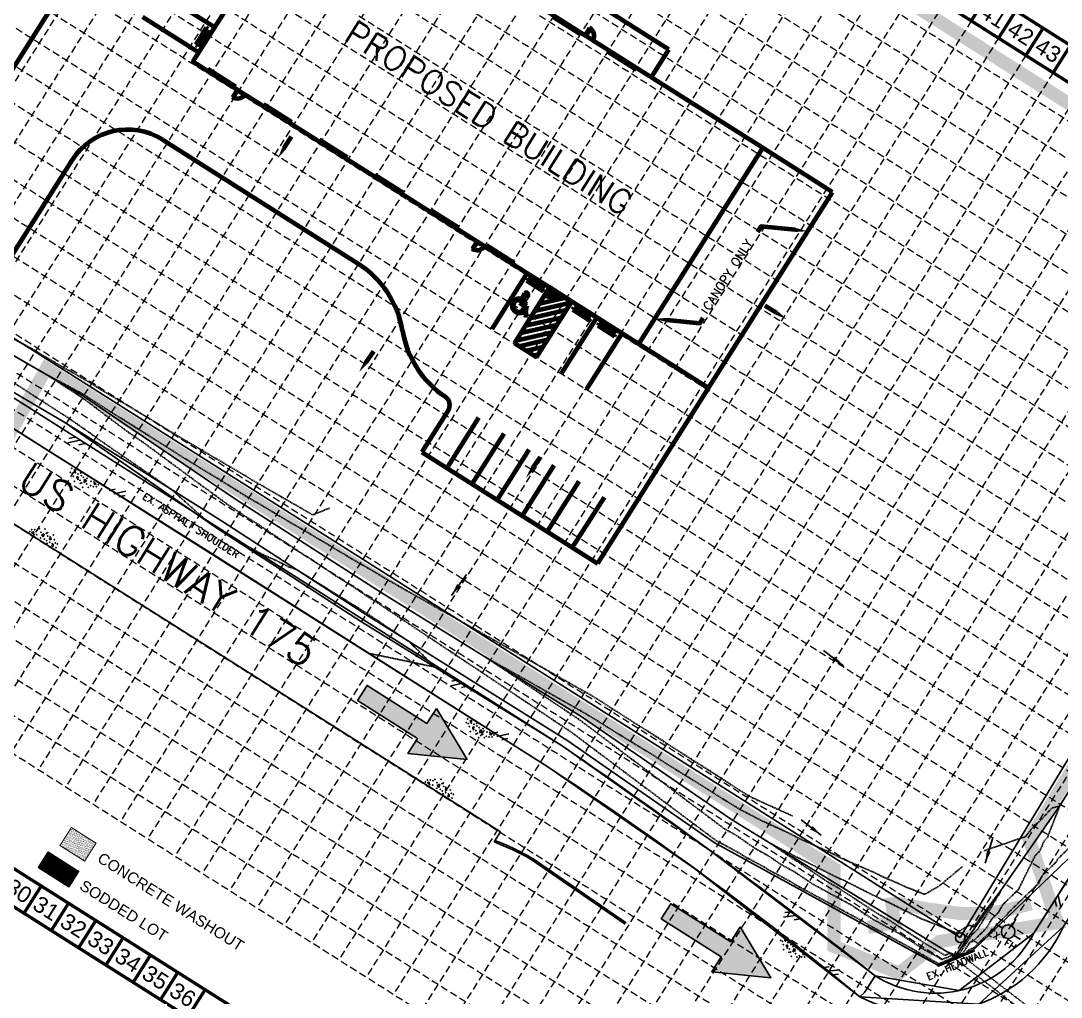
# Model space of a CAD drawing. Extents: x 4298 to 5039, y 4568 to 5236.
# Drawn here: x 4554.6 to 4870, y 4715.9 to 5011.9 of the extents above; entities that cross this region are included whole.
import ezdxf
from ezdxf.enums import TextEntityAlignment as Align

# ---------------------------------------------------------------- set-up
doc = ezdxf.new("R2010")
doc.units = 0
doc.header["$LTSCALE"] = 0.4
doc.header["$MEASUREMENT"] = 0
doc.linetypes.add('DASHED', pattern=[0.75, 0.5, -0.25])
doc.linetypes.add('HIDDEN', pattern=[0.375, 0.25, -0.125])
doc.layers.get('0').update_dxf_attribs({"linetype": 'CONTINUOUS'})
for name, color, linetype in [('BASE', 7, 'CONTINUOUS'), ('BLDG', 3, 'CONTINUOUS'), ('BLDGTXT', 1, 'CONTINUOUS'), ('BOUNDARY', 1, 'CONTINUOUS'), ('CLD', 7, 'CONTINUOUS'), ('CONTOURS', 35, 'DASHED'), ('DOOR', 2, 'CONTINUOUS'), ('ECURB', 2, 'CONTINUOUS'), ('ESTRM', 7, 'HIDDEN'), ('FH', 7, 'CONTINUOUS'), ('FLOW', 7, 'CONTINUOUS'), ('GL', 7, 'CONTINUOUS'), ('GRID', 254, 'HIDDEN'), ('HC', 2, 'CONTINUOUS'), ('HCHX', 2, 'CONTINUOUS'), ('LEGEND', 7, 'CONTINUOUS'), ('LIMITS OF DISTURBANCE', 1, 'DASHED'), ('PCURB', 6, 'CONTINUOUS'), ('SILT FENCE', 200, 'CONTINUOUS'), ('STNAME', 1, 'CONTINUOUS'), ('STRIPE', 2, 'CONTINUOUS')]:
    doc.layers.add(name, color=color, linetype=linetype)
doc.styles.add("L200'", font='ARIAL.TTF', dxfattribs={"height": 0.001969})
doc.styles.get("Standard").update_dxf_attribs({"font": 'ARIAL.TTF'})
doc.styles.add('TEXT100', font='simplex.shx', dxfattribs={"height": 2.64})
doc.styles.add('TEXT175', font='simplex.shx', dxfattribs={"height": 4.53})
doc.styles.add('TEXT80', font='simplex.shx', dxfattribs={"height": 2.1})
doc.dimstyles.get("Standard").update_dxf_attribs({"dimtxt": 0.18, "dimasz": 0.18, "dimexe": 0.18, "dimexo": 0.0625, "dimgap": 0.09, "dimtad": 0, "dimtih": 1, "dimtoh": 1, "dimdec": 4, "dimzin": 0, "dimdsep": 46, "dimtxsty": 'Standard', "dimcen": 0.09, "dimadec": 0, "dimazin": 0, "dimtfac": 1, "dimtdec": 4, "dimtofl": 0, "dimtmove": 0, "dimatfit": 3, "dimfxl": 0, "dimtolj": 1, "dimtzin": 0, "dimarcsym": 0})

msp = doc.modelspace()

# ---------------------------------------------------------------- hatches: boundary and pattern name
at = {"layer": 'BASE'}
h = msp.add_hatch(dxfattribs=at)
h.set_pattern_fill('AR-SAND', color=30, scale=0.258469, angle=-32.3325, style=0)
h.set_pattern_definition([(5.16746, (4740.9045, 4628.53058), (0.2526021, 0.4295178), [0, -0.392873, 0, -0.43939745, 0, -0.4200123]), (335.16746, (4740.9045, 4628.5306), (0.7766382, 0.3716945), [0, -0.21194465, 0, -0.35410265, 0, -0.1356963]), (295.16746, (4740.63587, 4628.7006), (0.6808971, -0.4292557), [0, -0.12923454, 0, -0.4652444, 0, -0.60740236]), (285.16746, (4740.6359, 4628.7006), (0.7778525, -0.2238794), [0, -0.0646173, 0, -0.3049935, 0, -0.3489333])])
h.paths.add_polyline_path([(4573.94, 4757.15), (4577.4, 4762.61), (4569.92, 4767.35), (4566.47, 4761.89)])
at = {"layer": 'LEGEND'}
h = msp.add_hatch(dxfattribs=at)
h.set_pattern_fill('ANSI31', color=2, scale=1.290849, angle=-32.3325, style=0)
h.set_pattern_definition([(12.66746, (4541.6032, 4750.70651), (-0.0353841, 0.1574286), [])])
h.paths.add_polyline_path([(4562.89, 4759.87), (4562.72, 4759.6), (4559.95, 4755.23), (4569.18, 4749.39), (4572.12, 4754.03)])

# ---------------------------------------------------------------- linework, layer by layer
for points in [[(4680.61, 4803.44), (4677.73, 4798.9), (4659.57, 4810.42), (4656.69, 4805.89), (4674.84, 4794.36), (4671.96, 4789.82), (4689.9, 4787.99), (4680.61, 4803.44)], [(4772.71, 4737.24), (4769.83, 4732.7), (4751.67, 4744.23), (4748.79, 4739.69), (4766.95, 4728.17), (4764.07, 4723.63), (4782.01, 4721.79), (4772.71, 4737.24)]]:
    msp.add_lwpolyline(points, close=True)
at = {"color": 254}
for points in [[(4659.57, 4810.42), (4656.69, 4805.89), (4677.73, 4798.9), (4674.84, 4794.36)], [(4671.96, 4789.82), (4680.61, 4803.44), (4689.9, 4787.99), (4680.61, 4803.44)], [(4751.67, 4744.23), (4748.79, 4739.69), (4769.83, 4732.7), (4766.95, 4728.17)], [(4764.07, 4723.63), (4772.71, 4737.24), (4782.01, 4721.79), (4772.71, 4737.24)]]:
    msp.add_solid(points, dxfattribs=at)
at = {"layer": 'BASE', "const_width": 0.98}
for points in [[(4298.85, 4903.84), (4828.81, 4568.4), (5038.46, 4899.62), (4508.5, 5235.07)], [(4312.35, 4906.89), (4825.78, 4581.89), (5024.96, 4896.58), (4511.64, 5221.5)]]:
    msp.add_lwpolyline(points, close=True, dxfattribs=at)
for points in [[(4842.77, 5011.89), (4848.01, 5020.17)], [(4851.05, 5006.65), (4856.29, 5014.93)], [(4859.33, 5001.41), (4864.57, 5009.69)], [(4867.61, 4996.17), (4872.85, 5004.45)], [(4555.55, 4741.36), (4560.79, 4749.64)], [(4563.83, 4736.12), (4569.07, 4744.4)], [(4572.11, 4730.88), (4577.35, 4739.16)], [(4580.39, 4725.64), (4585.63, 4733.92)], [(4588.67, 4720.4), (4593.91, 4728.68)], [(4596.95, 4715.15), (4602.19, 4723.43)], [(4605.23, 4709.91), (4610.47, 4718.19)]]:
    msp.add_lwpolyline(points, dxfattribs=at)
at = {"layer": 'BASE', "color": 30, "const_width": 0.323}
msp.add_lwpolyline([(4566.47, 4761.89), (4573.94, 4757.15), (4577.4, 4762.61), (4569.92, 4767.35)], close=True, dxfattribs=at)
at = {"layer": 'BLDG', "color": 7, "lineweight": 90}
for p, q in [((4644.35, 5058.95), (4606.78, 4999.59)), ((4779.54, 4973.38), (4644.35, 5058.95)), ((4724.35, 5007.72), (4715.9, 5013.07)), ((4725.75, 5007.43), (4727.17, 5009.68)), ((4727.32, 5009.59), (4725.89, 5007.34)), ((4727.17, 5009.68), (4727.32, 5009.59)), ((4724.62, 5008.14), (4724.35, 5007.72)), ((4732.8, 5002.37), (4733.07, 5002.79)), ((4741.25, 4997.02), (4732.8, 5002.37)), ((4606.78, 4999.59), (4741.97, 4914.02)), ((4611, 4996.92), (4611.27, 4997.34)), ((4611.27, 4997.34), (4619.72, 4991.99)), ((4741.52, 4997.44), (4741.25, 4997.02)), ((4620.3, 4991.03), (4618.87, 4988.78)), ((4619.01, 4988.69), (4620.44, 4990.94)), ((4619.72, 4991.99), (4619.45, 4991.57)), ((4618.87, 4988.78), (4619.01, 4988.69)), ((4627.9, 4986.22), (4628.17, 4986.64)), ((4628.17, 4986.64), (4636.62, 4981.29)), ((4636.62, 4981.29), (4636.35, 4980.87)), ((4644.8, 4975.52), (4645.07, 4975.95)), ((4645.07, 4975.95), (4653.52, 4970.6)), ((4741.97, 4914.02), (4779.54, 4973.38)), ((4800.67, 4960.01), (4779.54, 4973.38)), ((4653.52, 4970.6), (4653.25, 4970.18)), ((4661.7, 4964.83), (4661.97, 4965.25)), ((4661.97, 4965.25), (4670.42, 4959.9)), ((4670.42, 4959.9), (4670.15, 4959.48)), ((4763.1, 4900.65), (4800.67, 4960.01)), ((4678.6, 4954.13), (4678.87, 4954.55)), ((4678.87, 4954.55), (4687.32, 4949.2)), ((4687.32, 4949.2), (4687.05, 4948.78)), ((4692.96, 4945.04), (4691.54, 4942.78)), ((4691.68, 4942.7), (4693.11, 4944.95)), ((4695.5, 4943.43), (4695.77, 4943.86)), ((4695.77, 4943.86), (4704.22, 4938.51)), ((4691.54, 4942.78), (4691.68, 4942.7)), ((4704.22, 4938.51), (4703.95, 4938.09)), ((4715.43, 4930.82), (4714, 4928.57)), ((4714.14, 4928.48), (4715.57, 4930.73)), ((4741.97, 4914.02), (4763.1, 4900.65))]:
    msp.add_line(p, q, dxfattribs=at)
at = {"layer": 'BLDG', "color": 2, "lineweight": 90}
msp.add_line((4714, 4928.57), (4714.14, 4928.48), dxfattribs=at)
at = {"layer": 'BLDG', "color": 7, "lineweight": 90}
for points in [[(4789.42, 4948.5), (4778.99, 4949.53), (4777.94, 4947.87)], [(4750.49, 4921.21), (4760.44, 4920.23), (4761.49, 4921.89)]]:
    msp.add_lwpolyline(points, dxfattribs=at)
for centre, start, end in [((4725.75, 5007.43), 327.6675, 61.2508), ((4620.3, 4991.03), 234.0841, 327.6675), ((4692.96, 4945.04), 234.0841, 327.6675), ((4715.43, 4930.82), 234.0841, 327.6675)]:
    msp.add_arc(centre, 2.67, start, end, dxfattribs=at)
for points in [[(4789.48, 4949.12), (4793.15, 4948.13), (4789.36, 4947.88)], [(4750.43, 4920.59), (4746.76, 4921.58), (4750.55, 4921.84)]]:
    msp.add_solid(points, dxfattribs=at)
at = {"layer": 'BOUNDARY', "color": 7}
for p, q in [((4839.46, 4733.96), (4385.25, 5021.46)), ((4962.05, 4937.12), (4839.46, 4733.96))]:
    msp.add_line(p, q, dxfattribs=at)
msp.add_circle((4839.46, 4733.96), 1.5, dxfattribs=at)
at = {"layer": 'CLD'}
for p, q in [((4530.36, 4923.05, 443.29), (4573.04, 4898.56, 442.91)), ((4573.04, 4898.56, 442.91), (4619.73, 4866.91, 442.53)), ((4619.73, 4866.91, 442.53), (4663.84, 4838.62, 442.27)), ((4663.84, 4838.62, 442.27), (4724.47, 4801.05, 441.75))]:
    msp.add_line(p, q, dxfattribs=at)
at = {"layer": 'CONTOURS'}
for p, q in [((4557.26, 4912.88, 444), (4552.43, 4915.42, 444)), ((4567.76, 4906.67, 444), (4557.26, 4912.88, 444)), ((4540.04, 4910.16, 444), (4555.27, 4900.37, 444)), ((4569.47, 4905.76, 444), (4567.76, 4906.67, 444)), ((4573.94, 4903.12, 444), (4569.47, 4905.76, 444)), ((4564.25, 4903.67, 443), (4563.07, 4904.28, 443)), ((4563.07, 4904.28, 443), (4564.26, 4903.51, 443)), ((4564.36, 4903.6, 443), (4564.25, 4903.67, 443)), ((4564.26, 4903.51, 443), (4568.53, 4900.72, 443)), ((4569.02, 4901.12, 443), (4564.36, 4903.6, 443)), ((4575.43, 4902.32, 444), (4573.94, 4903.12, 444)), ((4579.36, 4899.81, 444), (4575.43, 4902.32, 444)), ((4555.27, 4900.37, 444), (4558.48, 4898.28, 444)), ((4568.53, 4900.72, 443), (4568.96, 4900.45, 443)), ((4568.96, 4900.45, 443), (4572.71, 4898.01, 443)), ((4569.24, 4900.99, 443), (4569.02, 4901.12, 443)), ((4573.23, 4898.86, 443), (4569.24, 4900.99, 443)), ((4590.71, 4893.06, 444), (4579.36, 4899.81, 444)), ((4558.48, 4898.28, 444), (4559.47, 4897.63, 444)), ((4559.47, 4897.63, 444), (4568.15, 4892.06, 444)), ((4572.71, 4898.01, 443), (4573.26, 4897.62, 443)), ((4583.75, 4892.15, 443), (4573.23, 4898.86, 443)), ((4573.26, 4897.62, 443), (4583.43, 4889.98, 443)), ((4591.87, 4892.33, 444), (4590.71, 4893.06, 444)), ((4568.15, 4892.06, 444), (4568.86, 4891.6, 444)), ((4568.86, 4891.6, 444), (4575.79, 4886.79, 444)), ((4583.43, 4889.98, 443), (4586.78, 4887.47, 443)), ((4585.49, 4891.11, 443), (4583.75, 4892.15, 443)), ((4589.27, 4888.71, 443), (4585.49, 4891.11, 443)), ((4595.07, 4890.43, 444), (4591.87, 4892.33, 444)), ((4596.22, 4889.75, 444), (4595.07, 4890.43, 444)), ((4600.28, 4887.18, 444), (4596.22, 4889.75, 444)), ((4575.79, 4886.79, 444), (4577.29, 4885.66, 444)), ((4586.78, 4887.47, 443), (4592.27, 4883.69, 443)), ((4589.84, 4888.38, 443), (4589.27, 4888.71, 443)), ((4590.04, 4888.26, 443), (4589.84, 4888.38, 443)), ((4604.52, 4879.08, 443), (4590.04, 4888.26, 443)), ((4604.63, 4884.61, 444), (4600.28, 4887.18, 444)), ((4577.29, 4885.66, 444), (4577.78, 4885.29, 444)), ((4577.78, 4885.29, 444), (4600.21, 4869.86, 444)), ((4592.27, 4883.69, 443), (4606.54, 4873.13, 443)), ((4605.34, 4884.19, 444), (4604.63, 4884.61, 444)), ((4605.73, 4883.96, 444), (4605.34, 4884.19, 444)), ((4607.98, 4882.63, 444), (4605.73, 4883.96, 444)), ((4608.5, 4882.31, 444), (4607.98, 4882.63, 444)), ((4608.78, 4882.13, 444), (4608.5, 4882.31, 444)), ((4623.35, 4873.56, 444), (4608.78, 4882.13, 444)), ((4605.66, 4878.41, 443), (4604.52, 4879.08, 443)), ((4605.85, 4878.3, 443), (4605.66, 4878.41, 443)), ((4605.95, 4878.24, 443), (4605.85, 4878.3, 443)), ((4606.54, 4877.89, 443), (4605.95, 4878.24, 443)), ((4608.81, 4876.46, 443), (4606.54, 4877.89, 443)), ((4610.02, 4875.69, 443), (4608.81, 4876.46, 443)), ((4614.13, 4873.27, 443), (4610.02, 4875.69, 443)), ((4606.54, 4873.13, 443), (4608.63, 4871.59, 443)), ((4608.63, 4871.59, 443), (4609.74, 4870.77, 443)), ((4609.74, 4870.77, 443), (4611.2, 4869.77, 443)), ((4621.17, 4868.85, 443), (4614.13, 4873.27, 443)), ((4624.23, 4873, 444), (4623.35, 4873.56, 444)), ((4624.74, 4872.69, 444), (4624.23, 4873, 444)), ((4633.08, 4867.9, 444), (4624.74, 4872.69, 444)), ((4600.21, 4869.86, 444), (4608.28, 4862.69, 444)), ((4611.2, 4869.77, 443), (4617.37, 4865.22, 443)), ((4625.24, 4866.39, 443), (4621.17, 4868.85, 443)), ((4633.42, 4867.69, 444), (4633.08, 4867.9, 444)), ((4636.2, 4866.1, 444), (4633.42, 4867.69, 444)), ((4617.37, 4865.22, 443), (4618.25, 4864.62, 443)), ((4618.25, 4864.62, 443), (4618.74, 4864.32, 443)), ((4628.03, 4864.78, 443), (4625.24, 4866.39, 443)), ((4633.01, 4861.77, 443), (4628.03, 4864.78, 443)), ((4636.29, 4866.04, 444), (4636.2, 4866.1, 444)), ((4643.09, 4862.14, 444), (4636.29, 4866.04, 444)), ((4608.28, 4862.69, 444), (4609.04, 4862.02, 444)), ((4609.04, 4862.02, 444), (4611.3, 4860.01, 444)), ((4618.74, 4864.32, 443), (4619.36, 4863.94, 443)), ((4619.36, 4863.94, 443), (4623.05, 4861.42, 443)), ((4623.05, 4861.42, 443), (4626.25, 4859.45, 443)), ((4633.99, 4861.21, 443), (4633.01, 4861.77, 443)), ((4648.17, 4864.15, 444), (4643.09, 4862.14, 444)), ((4611.3, 4860.01, 444), (4619.21, 4854.76, 444)), ((4626.25, 4859.45, 443), (4630.93, 4856.27, 443)), ((4635.81, 4860.11, 443), (4633.99, 4861.21, 443)), ((4641.11, 4857.07, 443), (4635.81, 4860.11, 443)), ((4630.93, 4856.27, 443), (4631.59, 4855.86, 443)), ((4631.59, 4855.86, 443), (4633.3, 4854.7, 443)), ((4645.47, 4854.44, 443), (4641.11, 4857.07, 443)), ((4619.21, 4854.76, 444), (4619.21, 4854.76, 444)), ((4619.21, 4854.76, 444), (4619.21, 4854.76, 444)), ((4619.21, 4854.76, 444), (4628.17, 4850, 444)), ((4633.3, 4854.7, 443), (4635.29, 4853.47, 443)), ((4635.29, 4853.47, 443), (4639.46, 4850.64, 443)), ((4647.16, 4853.47, 443), (4645.47, 4854.44, 443)), ((4654.78, 4848.89, 443), (4647.16, 4853.47, 443)), ((4628.17, 4850, 444), (4628.81, 4849.71, 444)), ((4628.81, 4849.71, 444), (4632.37, 4848.13, 444)), ((4639.46, 4850.64, 443), (4641.69, 4849.26, 443)), ((4641.69, 4849.26, 443), (4642.83, 4848.55, 443)), ((4660.81, 4845.44, 443), (4654.78, 4848.89, 443)), ((4632.37, 4848.13, 444), (4635.97, 4846.32, 444)), ((4635.97, 4846.32, 444), (4638.11, 4845.59, 444)), ((4638.11, 4845.59, 444), (4640.69, 4843.99, 444)), ((4642.83, 4848.55, 443), (4650.51, 4843.36, 443)), ((4665.7, 4842.51, 443), (4660.81, 4845.44, 443)), ((4640.69, 4843.99, 444), (4643.71, 4842.12, 444)), ((4650.51, 4843.36, 443), (4654.87, 4840.65, 443)), ((4666.48, 4842.07, 443), (4665.7, 4842.51, 443)), ((4643.71, 4842.12, 444), (4643.91, 4841.98, 444)), ((4643.91, 4841.98, 444), (4654.7, 4835.28, 444)), ((4654.87, 4840.65, 443), (4660.14, 4837.09, 443)), ((4669.33, 4840.44, 443), (4666.48, 4842.07, 443)), ((4676.88, 4836.2, 443), (4669.33, 4840.44, 443)), ((4660.14, 4837.09, 443), (4661.18, 4836.45, 443)), ((4661.18, 4836.45, 443), (4662.01, 4835.93, 443)), ((4681.55, 4833.53, 443), (4676.88, 4836.2, 443)), ((4654.7, 4835.28, 444), (4655.09, 4835.01, 444)), ((4655.09, 4835.01, 444), (4657.55, 4833.48, 444)), ((4657.55, 4833.48, 444), (4659.5, 4832.27, 444)), ((4662.01, 4835.93, 443), (4663.72, 4834.79, 443)), ((4663.72, 4834.79, 443), (4672.13, 4829.19, 443)), ((4682.42, 4833.04, 443), (4681.55, 4833.53, 443)), ((4683.61, 4832.37, 443), (4682.42, 4833.04, 443)), ((4659.5, 4832.27, 444), (4663.56, 4829.55, 444)), ((4685.75, 4831.17, 443), (4683.61, 4832.37, 443)), ((4692.47, 4827.33, 443), (4685.75, 4831.17, 443)), ((4663.56, 4829.55, 444), (4664.1, 4829.2, 444)), ((4664.1, 4829.2, 444), (4671.58, 4824.2, 444)), ((4672.13, 4829.19, 443), (4675.6, 4826.88, 443)), ((4675.6, 4826.88, 443), (4676.97, 4825.97, 443)), ((4694.83, 4826, 443), (4692.47, 4827.33, 443)), ((4671.58, 4824.2, 444), (4671.59, 4824.19, 444)), ((4671.59, 4824.19, 444), (4672.12, 4823.84, 444)), ((4672.12, 4823.84, 444), (4675.03, 4821.07, 444)), ((4676.97, 4825.97, 443), (4681.83, 4822.72, 443)), ((4695.16, 4825.82, 443), (4694.83, 4826, 443)), ((4698.23, 4824.07, 443), (4695.16, 4825.82, 443)), ((4698.79, 4823.75, 443), (4698.23, 4824.07, 443)), ((4699.84, 4823.15, 443), (4698.79, 4823.75, 443)), ((4675.03, 4821.07, 444), (4680.15, 4815.96, 444)), ((4681.83, 4822.72, 443), (4684.31, 4821.07, 443)), ((4684.31, 4821.07, 443), (4684.87, 4820.7, 443)), ((4684.87, 4820.7, 443), (4685.54, 4820.25, 443)), ((4685.54, 4820.25, 443), (4685.64, 4820.18, 443)), ((4704.01, 4820.8, 443), (4699.84, 4823.15, 443)), ((4709.55, 4817.64, 443), (4704.01, 4820.8, 443)), ((4675.34, 4817, 444), (4660.24, 4820.13, 444)), ((4685.64, 4820.18, 443), (4688.48, 4818.29, 443)), ((4688.48, 4818.29, 443), (4688.87, 4818.03, 443)), ((4688.87, 4818.03, 443), (4694.11, 4814.55, 443)), ((4710.25, 4817.24, 443), (4709.55, 4817.64, 443)), ((4710.5, 4817.09, 443), (4710.25, 4817.24, 443)), ((4712.49, 4815.97, 443), (4710.5, 4817.09, 443)), ((4680.15, 4815.96, 444), (4675.34, 4817, 444)), ((4694.11, 4814.55, 443), (4706.91, 4805.99, 443)), ((4714.32, 4814.93, 443), (4712.49, 4815.97, 443)), ((4715.17, 4814.45, 443), (4714.32, 4814.93, 443)), ((4715.47, 4814.28, 443), (4715.17, 4814.45, 443)), ((4726.38, 4808.05, 443), (4715.47, 4814.28, 443)), ((4728.17, 4807.04, 443), (4726.38, 4808.05, 443)), ((4706.91, 4805.99, 443), (4709.52, 4804.26, 443)), ((4729.49, 4806.24, 443), (4728.17, 4807.04, 443)), ((4737.86, 4800.84, 443), (4729.49, 4806.24, 443)), ((4709.52, 4804.26, 443), (4710.65, 4803.5, 443)), ((4710.65, 4803.5, 443), (4714, 4801.27, 443)), ((4714, 4801.27, 443), (4714.4, 4800.99, 443)), ((4714.4, 4800.99, 443), (4717.62, 4798.84, 443)), ((4717.62, 4798.84, 443), (4720.34, 4797.03, 443)), ((4738.08, 4800.71, 443), (4737.86, 4800.84, 443)), ((4740.69, 4799.03, 443), (4738.08, 4800.71, 443)), ((4742.53, 4797.91, 443), (4740.69, 4799.03, 443)), ((4720.34, 4797.03, 443), (4721.55, 4796.22, 443)), ((4721.55, 4796.22, 443), (4722.59, 4795.45, 443)), ((4722.59, 4795.45, 443), (4724.05, 4794.36, 443)), ((4742.97, 4797.63, 443), (4742.53, 4797.91, 443)), ((4744.1, 4796.94, 443), (4742.97, 4797.63, 443)), ((4755.46, 4789.61, 443), (4744.1, 4796.94, 443)), ((4724.05, 4794.36, 443), (4725.99, 4792.88, 443)), ((4725.99, 4792.88, 443), (4726.31, 4792.65, 443)), ((4726.31, 4792.65, 443), (4732.81, 4787.78, 443)), ((4758.66, 4787.54, 443), (4755.46, 4789.61, 443)), ((4732.81, 4787.78, 443), (4735.2, 4785.98, 443)), ((4735.2, 4785.98, 443), (4739.81, 4782.54, 443)), ((4761.01, 4786.1, 443), (4758.66, 4787.54, 443)), ((4772.5, 4778.7, 443), (4761.01, 4786.1, 443)), ((4739.81, 4782.54, 443), (4741.2, 4781.49, 443)), ((4741.2, 4781.49, 443), (4745.54, 4778.25, 443)), ((4745.54, 4778.25, 443), (4747.94, 4776.45, 443)), ((4747.94, 4776.45, 443), (4750.28, 4774.69, 443)), ((4773.92, 4777.82, 443), (4772.5, 4778.7, 443)), ((4775.04, 4777.1, 443), (4773.92, 4777.82, 443)), ((4776.67, 4776.24, 443), (4775.04, 4777.1, 443)), ((4788.58, 4770.85, 443), (4776.67, 4776.24, 443)), ((4750.28, 4774.69, 443), (4760.25, 4767.24, 443)), ((4760.25, 4767.24, 443), (4761.26, 4766.48, 443)), ((4761.26, 4766.48, 443), (4763.65, 4764.7, 443)), ((4763.65, 4764.7, 443), (4765.34, 4763.44, 443)), ((4765.34, 4763.44, 443), (4772.46, 4759.59, 443)), ((4772.46, 4759.59, 443), (4773.53, 4758.86, 443)), ((4773.53, 4758.86, 443), (4780.34, 4755.17, 443)), ((4780.34, 4755.17, 443), (4780.72, 4754.91, 443)), ((4780.72, 4754.91, 443), (4781.11, 4754.65, 443)), ((4781.11, 4754.65, 443), (4788.44, 4750.68, 443)), ((4788.44, 4750.68, 443), (4789.42, 4750.01, 443)), ((4789.42, 4750.01, 443), (4799.23, 4744.69, 443)), ((4799.23, 4744.69, 443), (4810.27, 4738.7, 443)), ((4810.27, 4738.7, 443), (4811.66, 4737.78, 443)), ((4811.66, 4737.78, 443), (4814.88, 4736.03, 443)), ((4814.88, 4736.03, 443), (4825.2, 4730.43, 443)), ((4825.2, 4730.43, 443), (4826.76, 4729.42, 443)), ((4826.76, 4729.42, 443), (4829.41, 4727.97, 443)), ((4829.41, 4727.97, 443), (4832.58, 4726.25, 443)), ((4832.58, 4726.25, 443), (4832.94, 4726.02, 443)), ((4832.94, 4726.02, 443), (4834.84, 4726.82, 443)), ((4834.84, 4726.82, 443), (4837.93, 4728.12, 443)), ((4837.93, 4728.12, 443), (4838.17, 4728.03, 443))]:
    msp.add_line(p, q, dxfattribs=at)
at = {"layer": 'CONTOURS', "flags": 128}
for points, elevation in [([(4838.17, 4728.03), (4838.2, 4728.08), (4840.12, 4728.89), (4841.23, 4729.36), (4841.7, 4730.07), (4843.63, 4730.97), (4849.89, 4737.02), (4849.89, 4737.03), (4850, 4737.21), (4850.11, 4737.39), (4850.24, 4737.61), (4850.29, 4737.69), (4853.73, 4741.02), (4853.91, 4741.33), (4854.05, 4741.57), (4857.51, 4744.92), (4863.13, 4750.37), (4864.33, 4752.8), (4868.63, 4757), (4868.8, 4757.39), (4868.97, 4757.77), (4872.55, 4761.27), (4872.88, 4762.13), (4873.13, 4762.37), (4873.35, 4762.96), (4873.73, 4763.94), (4879.32, 4769.46), (4880.87, 4772.33), (4882.57, 4775.46), (4897.09, 4800.17), (4898.87, 4803.52), (4901.66, 4808.77), (4903.81, 4812.44), (4905.96, 4815.89), (4909.7, 4821.89), (4910.32, 4822.9), (4922.09, 4841.75), (4925.74, 4847.61), (4926.2, 4848.34), (4929.18, 4853.14), (4930.57, 4855.35), (4931.35, 4856.86), (4934.47, 4862.26), (4937.47, 4867.44), (4945.07, 4881.86), (4949.58, 4889.56), (4950.92, 4892.09), (4954.23, 4897.73), (4954.85, 4898.89), (4956.46, 4901.68), (4957.59, 4903.43), (4964.07, 4914.64), (4969.97, 4923.82)], 443), ([(4840.13, 4755.53), (4832.98, 4749.56), (4828.61, 4747.07), (4822.31, 4749.59), (4820.74, 4750.38), (4816.16, 4752.3), (4813.42, 4753.67), (4803.62, 4757.93), (4799.59, 4759.98), (4791.46, 4763.6), (4789.37, 4764.68), (4787.31, 4765.74), (4779.06, 4769.48), (4772.27, 4773.04), (4771.77, 4773.36), (4765.84, 4777.01), (4761.12, 4780.06), (4751.46, 4785.98), (4750.35, 4786.7), (4746.4, 4789.24), (4741.8, 4792.05), (4741.66, 4792.13), (4734.16, 4796.7), (4733.5, 4797.13), (4732.59, 4797.68), (4730.54, 4799.01), (4725.2, 4802.24), (4717.96, 4806.33), (4716.3, 4807.27), (4715.3, 4807.84), (4712.53, 4809.4), (4712.3, 4809.53), (4705.98, 4813.1), (4705.96, 4813.11), (4705.9, 4813.14), (4705.46, 4813.39), (4695.39, 4819.07), (4704.67, 4812.89), (4705.69, 4812.21), (4711.93, 4808.06), (4714.64, 4806.25), (4715.13, 4805.93), (4716.14, 4805.26), (4716.63, 4804.93), (4723.65, 4800.25), (4723.89, 4800.09), (4724.1, 4799.94), (4724.38, 4799.72), (4729.68, 4795.73), (4730.52, 4795.09), (4732.17, 4793.86), (4739.38, 4788.41), (4740.82, 4787.34), (4745.4, 4783.88), (4746.9, 4782.76), (4747.74, 4782.13), (4756.71, 4775.37), (4760.81, 4772.31), (4766.12, 4768.3), (4767.19, 4767.51), (4767.94, 4766.94), (4771.12, 4765.23), (4777.49, 4760.84), (4780.88, 4759.01), (4783.04, 4757.54), (4785.27, 4756.02), (4789.14, 4753.92), (4794.54, 4750.29), (4800.09, 4747.28), (4806.33, 4743.89), (4813.16, 4739.42), (4815.1, 4738.36), (4821.34, 4734.97), (4828.5, 4730.34), (4830.2, 4729.42), (4832.24, 4728.31), (4833.83, 4727.29), (4835.06, 4727.81), (4837.07, 4728.65), (4838.15, 4728.24)], 442), ([(4838.15, 4728.24), (4838.31, 4728.47), (4839.53, 4728.99), (4840.23, 4729.29), (4842.4, 4732.57), (4843.55, 4733.11), (4847.28, 4736.71), (4847.29, 4736.74), (4847.79, 4737.57), (4848.27, 4738.36), (4848.88, 4739.38), (4849.09, 4739.73), (4850.99, 4741.58), (4851.79, 4742.96), (4852.4, 4744.02), (4854.19, 4745.75), (4857.08, 4748.56), (4862.19, 4758.89), (4863.56, 4760.24), (4864.27, 4761.83), (4864.97, 4763.42), (4865.87, 4764.3), (4867.21, 4767.78), (4867.26, 4767.82), (4868.18, 4770.22), (4869.56, 4773.83), (4867.22, 4773.27), (4863.47, 4769.17), (4862.49, 4768.42), (4861.8, 4767.9), (4859.99, 4765.52), (4859.93, 4765.47), (4859.88, 4765.43), (4859.3, 4764.62), (4846.55, 4760.26)], 442)]:
    msp.add_lwpolyline(points, dxfattribs=dict(at, elevation=elevation))
at = {"layer": 'CONTOURS', "elevation": 441}
msp.add_lwpolyline([(4838.13, 4728.45), (4838.42, 4728.86), (4838.94, 4729.08), (4839.24, 4729.21), (4843.1, 4735.08), (4843.47, 4735.25), (4844.66, 4736.4), (4844.69, 4736.45), (4845.58, 4737.92), (4846.43, 4739.34), (4847.51, 4741.14), (4847.89, 4741.78), (4848.25, 4742.13), (4849.66, 4744.58), (4850.75, 4746.47), (4850.86, 4746.58), (4851.03, 4746.75), (4851.78, 4748.26), (4850.5, 4746.67), (4849.28, 4745.15), (4848.95, 4744.63), (4847.39, 4742.64), (4847.04, 4742.18), (4846.6, 4741.48), (4845.59, 4740.17), (4845.41, 4739.88), (4845.31, 4739.71), (4844.56, 4738.72), (4844.2, 4738.14), (4843.45, 4737.15), (4843.43, 4737.11), (4842.21, 4737.78), (4838.15, 4735.34), (4836.25, 4736.26), (4827.51, 4739.76), (4817.28, 4744.86), (4815.69, 4745.52), (4804.05, 4751.36), (4801.77, 4752.35), (4791, 4757.83), (4790.1, 4758.23), (4785.68, 4760.52), (4782.18, 4762.33), (4785.36, 4760.16), (4789.42, 4757.4), (4789.85, 4757.17), (4799.65, 4750.57), (4800.95, 4749.87), (4802.4, 4749.08), (4814.65, 4741.06), (4815.32, 4740.69), (4817.49, 4739.51), (4830.25, 4731.27), (4830.99, 4730.86), (4831.89, 4730.37), (4834.71, 4728.56), (4835.28, 4728.8), (4836.2, 4729.19)], close=True, dxfattribs=at)
at = {"layer": 'DOOR', "lineweight": 90}
for p, q in [((4725.89, 5007.34), (4725.75, 5007.43)), ((4620.44, 4990.94), (4620.3, 4991.03)), ((4693.11, 4944.95), (4692.96, 4945.04)), ((4715.57, 4930.73), (4715.43, 4930.82))]:
    msp.add_line(p, q, dxfattribs=at)
at = {"layer": 'ECURB', "color": 7}
for p, q in [((4719.01, 4791.91), (4377.17, 5008.69)), ((4714.36, 4785.74), (4372.77, 5001.74)), ((4359.74, 4981.15), (4699.99, 4766.05)), ((4861.77, 4735.32), (4981.64, 4924.69)), ((4572.52, 4884.75), (4568.87, 4883.92)), ((4571, 4885.71), (4569.16, 4885.3)), ((4572.17, 4883.39), (4573.96, 4883.79)), ((4570.9, 4875.84), (4570.87, 4875.11)), ((4570.87, 4875.11), (4571.42, 4875.62)), ((4571.42, 4875.62), (4570.9, 4875.84)), ((4571.58, 4873.8), (4572.07, 4873.57)), ((4571.65, 4873.09), (4571.58, 4873.8)), ((4572.07, 4873.57), (4571.65, 4873.09)), ((4573.66, 4871.93), (4573.96, 4872.93)), ((4574.48, 4872.38), (4573.66, 4871.93)), ((4573.96, 4872.93), (4574.48, 4872.38)), ((4577.19, 4871.86), (4576.7, 4871.42)), ((4576.7, 4871.42), (4577.32, 4871.36)), ((4577.32, 4871.36), (4577.19, 4871.86)), ((4583.16, 4869.88), (4581.37, 4869.48)), ((4582.81, 4868.52), (4586.47, 4869.34)), ((4584.34, 4867.56), (4586.18, 4867.97)), ((4557.97, 4856.99), (4558.1, 4856.5)), ((4558.6, 4856.93), (4557.97, 4856.99)), ((4558.1, 4856.5), (4558.6, 4856.93)), ((4560.82, 4855.97), (4561.64, 4856.42)), ((4561.33, 4855.42), (4560.82, 4855.97)), ((4561.64, 4856.42), (4561.33, 4855.42)), ((4563.23, 4854.78), (4563.65, 4855.26)), ((4563.65, 4855.26), (4563.72, 4854.55)), ((4563.72, 4854.55), (4563.23, 4854.78)), ((4564.42, 4853.24), (4563.88, 4852.73)), ((4563.88, 4852.73), (4564.4, 4852.51)), ((4564.4, 4852.51), (4564.42, 4853.24)), ((4688.6, 4811.13), (4684.94, 4810.31)), ((4687.08, 4812.1), (4685.24, 4811.69)), ((4688.25, 4809.78), (4690.04, 4810.18)), ((4690.94, 4799.94), (4690.92, 4799.2)), ((4690.92, 4799.2), (4691.46, 4799.71)), ((4691.46, 4799.71), (4690.94, 4799.94)), ((4691.62, 4797.9), (4692.11, 4797.67)), ((4691.69, 4797.18), (4691.62, 4797.9)), ((4692.11, 4797.67), (4691.69, 4797.18)), ((4693.7, 4796.02), (4694, 4797.02)), ((4694.52, 4796.48), (4693.7, 4796.02)), ((4694, 4797.02), (4694.52, 4796.48)), ((4697.23, 4795.95), (4696.74, 4795.51)), ((4696.74, 4795.51), (4697.36, 4795.45)), ((4697.36, 4795.45), (4697.23, 4795.95)), ((4699.24, 4796.27), (4697.45, 4795.87)), ((4698.89, 4794.91), (4702.55, 4795.73)), ((4700.42, 4793.94), (4702.26, 4794.36)), ((4678.02, 4781.09), (4678.14, 4780.59)), ((4678.64, 4781.02), (4678.02, 4781.09)), ((4678.14, 4780.59), (4678.64, 4781.02)), ((4680.86, 4780.06), (4681.68, 4780.52)), ((4681.38, 4779.51), (4680.86, 4780.06)), ((4681.68, 4780.52), (4681.38, 4779.51)), ((4683.27, 4778.87), (4683.69, 4779.35)), ((4683.69, 4779.35), (4683.76, 4778.64)), ((4683.76, 4778.64), (4683.27, 4778.87)), ((4684.46, 4777.34), (4683.92, 4776.82)), ((4683.92, 4776.82), (4684.44, 4776.6)), ((4684.44, 4776.6), (4684.46, 4777.34)), ((4698.08, 4762.97), (4699.99, 4766.05)), ((4709.33, 4757.64), (4737.86, 4738.03)), ((4709.62, 4758.05), (4738.14, 4738.44)), ((4868.19, 4745.22), (4868.6, 4743.38)), ((4869.16, 4746.75), (4869.98, 4743.09)), ((4788.08, 4741.8), (4786.21, 4741.55)), ((4789.52, 4740.71), (4785.8, 4740.21)), ((4789.05, 4739.39), (4790.87, 4739.63)), ((4786.3, 4733.85), (4786.2, 4733.12)), ((4786.2, 4733.12), (4786.8, 4733.57)), ((4786.8, 4733.57), (4786.3, 4733.85)), ((4786.77, 4731.75), (4787.23, 4731.47)), ((4786.77, 4731.03), (4786.77, 4731.75)), ((4787.23, 4731.47), (4786.77, 4731.03)), ((4788.65, 4729.67), (4789.05, 4730.64)), ((4789.51, 4730.04), (4788.65, 4729.67)), ((4789.05, 4730.64), (4789.51, 4730.04)), ((4792.16, 4729.24), (4791.62, 4728.86)), ((4791.62, 4728.86), (4792.24, 4728.74)), ((4792.24, 4728.74), (4792.16, 4729.24)), ((4799.68, 4725.09), (4797.85, 4724.87)), ((4799.19, 4723.77), (4802.91, 4724.2)), ((4800.6, 4722.65), (4802.48, 4722.87)), ((4813.61, 4722.42), (4810.43, 4717.33)), ((4810.43, 4717.33), (4809, 4716.03))]:
    msp.add_line(p, q, dxfattribs=at)
at = {"layer": 'ECURB', "color": 5}
for p, q in [((4832.68, 4725.65), (4843.47, 4730.22)), ((4832.84, 4725.28), (4843.63, 4729.85)), ((4843.47, 4730.22), (4843.63, 4729.85)), ((4832.68, 4725.65), (4832.84, 4725.28))]:
    msp.add_line(p, q, dxfattribs=at)
at = {"layer": 'ECURB', "color": 7}
for centre, radius, start, end in [((3744.61, 3366.35), 1726.75, 51.75123, 55.64653), ((4135.77, 3901.04), 1057.09, 50.4412, 56.81543), ((4673.17, 4695.94), 72.02, 59.6267, 69.6164), ((4673.17, 4695.94), 71.52, 59.6267, 69.6164), ((4829.61, 4756.33), 45.27, 242.9152, 335.2243), ((4831.79, 4750.89), 33.78, 237.4187, 332.5536)]:
    msp.add_arc(centre, radius, start, end, dxfattribs=at)
for p in [(4569.63, 4875.03), (4570.04, 4876.19), (4570.21, 4874.75), (4571.11, 4874.96), (4571.93, 4874.55), (4572.78, 4874.87), (4572.92, 4874.04), (4570.56, 4873.78), (4570.84, 4872.3), (4571.89, 4872.94), (4572.57, 4872.62), (4572.59, 4871.64), (4573.01, 4871.78), (4573.56, 4873.52), (4574.56, 4871.47), (4574.69, 4873.25), (4575.75, 4870.94), (4575.92, 4872.25), (4576.74, 4872.14), (4577.45, 4870.72), (4578.05, 4871.32), (4573.38, 4870.47), (4575.11, 4870.45), (4576.55, 4870.66), (4557.25, 4857.03), (4557.85, 4857.63), (4558.56, 4856.21), (4558.75, 4857.69), (4559.38, 4856.1), (4559.54, 4857.41), (4560.18, 4857.9), (4560.61, 4855.1), (4560.73, 4856.88), (4561.92, 4857.88), (4562.28, 4856.57), (4562.71, 4856.72), (4562.73, 4855.73), (4563.41, 4855.41), (4564.45, 4856.05), (4561.74, 4854.83), (4562.38, 4854.31), (4562.52, 4853.48), (4563.36, 4853.8), (4564.18, 4853.4), (4564.74, 4854.57), (4565.09, 4853.6), (4565.26, 4852.16), (4565.66, 4853.32), (4689.68, 4799.13), (4690.08, 4800.29), (4690.25, 4798.85), (4691.15, 4799.05), (4691.98, 4798.64), (4692.82, 4798.97), (4692.96, 4798.13), (4690.6, 4797.87), (4690.88, 4796.39), (4691.93, 4797.03), (4692.61, 4796.71), (4692.63, 4795.73), (4693.06, 4795.88), (4693.6, 4797.61), (4694.6, 4795.56), (4694.73, 4797.34), (4695.79, 4795.03), (4695.96, 4796.34), (4696.78, 4796.24), (4698.09, 4795.41), (4693.42, 4794.56), (4695.15, 4794.55), (4696.59, 4794.75), (4697.49, 4794.82), (4677.29, 4781.13), (4677.89, 4781.72), (4678.6, 4780.3), (4678.79, 4781.79), (4679.42, 4780.2), (4679.59, 4781.51), (4680.22, 4781.99), (4680.77, 4780.98), (4681.96, 4781.97), (4682.32, 4780.66), (4682.75, 4780.81), (4682.77, 4779.83), (4683.45, 4779.51), (4684.49, 4780.15), (4680.65, 4779.2), (4681.78, 4778.93), (4682.42, 4778.41), (4682.56, 4777.57), (4683.4, 4777.9), (4684.23, 4777.49), (4684.78, 4778.67), (4685.13, 4777.69), (4685.3, 4776.25), (4685.7, 4777.41), (4784.96, 4733.17), (4785.48, 4734.28), (4785.5, 4732.83), (4786.42, 4732.95), (4787.2, 4732.45), (4788.07, 4732.69), (4785.76, 4731.83), (4785.89, 4730.33), (4786.99, 4730.86), (4787.55, 4729.49), (4787.64, 4730.47), (4787.99, 4729.59), (4788.12, 4731.85), (4788.71, 4731.27), (4789.5, 4729.12), (4789.81, 4730.88), (4790.93, 4729.76), (4791.73, 4729.58), (4788.22, 4728.25), (4789.95, 4728.06), (4790.63, 4728.48), (4791.39, 4728.12), (4792.3, 4728.09), (4792.95, 4728.62)]:
    msp.add_point(p, dxfattribs=at)
at = {"layer": 'ESTRM', "color": 5}
for p, q in [((4837.61, 4727.74), (4887.2, 4689.66)), ((4839.73, 4728.63), (4887.42, 4692.01))]:
    msp.add_line(p, q, dxfattribs=at)
at = {"layer": 'FH', "color": 7}
for p, q in [((4855.03, 4737.46, 442.31), (4856.34, 4739.54, 442.31)), ((4852.23, 4736.85, 442.31), (4850.24, 4738.11, 442.31)), ((4855.7, 4734.66, 442.31), (4857.75, 4733.35, 442.31))]:
    msp.add_line(p, q, dxfattribs=at)
msp.add_circle((4853.95, 4735.76, 442.31), 2.05, dxfattribs=at)
at = {"layer": 'FLOW', "lineweight": 90}
for points in [[(4634.49, 4973.37), (4636.62, 4976.81)], [(4783.73, 4923.37), (4780.3, 4925.5)], [(4659.28, 4908.41), (4661.61, 4911.71)], [(4709.89, 4876.38), (4712.21, 4879.68)]]:
    msp.add_lwpolyline(points, dxfattribs=at)
for points in [[(4635.02, 4973.05), (4632.51, 4970.19), (4633.96, 4973.7)], [(4784.06, 4923.9), (4786.92, 4921.4), (4783.4, 4922.84)], [(4659.79, 4908.05), (4657.12, 4905.34), (4658.77, 4908.77)], [(4710.4, 4876.02), (4707.73, 4873.31), (4709.37, 4876.74)]]:
    msp.add_solid(points, dxfattribs=at)
at = {"layer": 'GL'}
for points in [[(4382.19, 5016.61, 443.26), (4398.11, 5005.28, 443.2), (4441.29, 4979.1, 443.02), (4484.96, 4952.47, 443.02), (4530.36, 4923.05, 443.29), (4573.04, 4898.56, 442.91), (4619.73, 4866.91, 442.53), (4663.84, 4838.62, 442.27), (4724.47, 4801.05, 441.75), (4770.04, 4769.77, 441.19), (4835.47, 4729.64, 440.15), (4838.12, 4728.61, 440.23), (4869.77, 4774.12, 442.01), (4896.66, 4817.29, 442.3), (4924, 4859.62, 442.37), (4950.86, 4901.42, 442.56), (4969.38, 4932.47, 442.6)], [(4377.17, 5008.68, 444.86), (4393.95, 4998.03, 444.85), (4436.02, 4971.13, 444.84), (4479.19, 4944.63, 444.66), (4525.49, 4915.14, 444.48), (4567.96, 4890.11, 444.23), (4567.96, 4890.11, 444.23), (4614, 4858.13, 443.99), (4657.91, 4829.72, 444.11), (4719.01, 4791.91, 443.81), (4763.44, 4760.51, 443.42), (4813.6, 4722.42, 443), (4839.07, 4717.9, 443.02), (4861.77, 4735.32, 443.19), (4882.59, 4767.87, 443.34), (4908.71, 4809.12, 443.48), (4936.03, 4851.81, 443.53), (4962.57, 4894, 443.86), (4982.07, 4924.42, 443.85)], [(4372.77, 5001.73, 444.84), (4388.99, 4991.46, 444.82), (4431.88, 4964.44, 444.73), (4474.56, 4937.49, 444.61), (4520.93, 4908.1, 444.47), (4562.88, 4881.69, 444.35), (4610.07, 4851.92, 444.01), (4654.33, 4823.89, 444.03), (4714.36, 4785.74, 443.74), (4758.89, 4754.96, 443.35), (4809, 4716.03, 443.17), (4845.08, 4713.8, 443.14), (4870.71, 4737.37, 443.4), (4886.42, 4762.3, 443.63), (4914.54, 4806.85, 443.8), (4940.41, 4847.96, 443.9), (4966.99, 4889.93, 444.12), (4986.77, 4921.43, 444.23)], [(4567.96, 4890.11, 444.23), (4615.43, 4860.29, 443.89), (4659.24, 4831.89, 444.1), (4720.11, 4793.82, 443.62), (4764.85, 4762.77, 443.19), (4832.68, 4725.65, 443.29)], [(4843.47, 4730.22, 443.27), (4882.59, 4767.87, 443.34)], [(4832.77, 4725.29, 443.31), (4832.68, 4725.65, 443.29), (4843.47, 4730.22, 443.27), (4843.66, 4729.88, 443.27), (4832.77, 4725.29, 443.31)]]:
    msp.add_polyline3d(points, dxfattribs=at)
at = {"layer": 'GRID', "color": 252, "linetype": 'HIDDEN', "lineweight": 0, "ltscale": 22}
for p, q in [((4506.59, 5213.04), (5019.99, 4888.08)), ((4501.35, 5204.76), (5014.75, 4879.8)), ((4496.11, 5196.48), (5009.5, 4871.52)), ((4490.58, 5188.42), (5003.98, 4863.46)), ((4485.34, 5180.14), (4998.73, 4855.18)), ((4480.1, 5171.86), (4993.49, 4846.9)), ((4474.85, 5163.58), (4988.25, 4838.62)), ((4469.61, 5155.3), (4983.01, 4830.34)), ((4464.37, 5147.02), (4977.77, 4822.05)), ((4459.13, 5138.74), (4972.53, 4813.77)), ((4644.03, 5137.68), (4460.56, 4847.83)), ((4453.89, 5130.46), (4967.29, 4805.49)), ((4652.31, 5132.44), (4468.84, 4842.58)), ((4660.59, 5127.2), (4477.12, 4837.34)), ((4448.65, 5122.18), (4962.04, 4797.21)), ((4668.88, 5121.96), (4485.4, 4832.1)), ((4443.41, 5113.9), (4956.8, 4788.93)), ((4677.16, 5116.72), (4493.69, 4826.86)), ((4685.44, 5111.48), (4501.97, 4821.62)), ((4438.17, 5105.62), (4951.56, 4780.65)), ((4693.72, 5106.23), (4510.25, 4816.38)), ((4702, 5100.99), (4518.53, 4811.14)), ((4432.92, 5097.34), (4946.32, 4772.37)), ((4710.28, 5095.75), (4526.81, 4805.89)), ((4427.68, 5089.05), (4941.08, 4764.09)), ((4718.56, 5090.51), (4535.09, 4800.65)), ((4726.84, 5085.27), (4543.37, 4795.41)), ((4422.44, 5080.77), (4935.84, 4755.81)), ((4735.12, 5080.03), (4551.65, 4790.17)), ((4743.4, 5074.79), (4559.93, 4784.93)), ((4417.2, 5072.49), (4930.6, 4747.53)), ((4751.68, 5069.55), (4568.21, 4779.69)), ((4411.96, 5064.21), (4925.36, 4739.25)), ((4759.96, 5064.3), (4576.49, 4774.45)), ((4768.24, 5059.06), (4584.77, 4769.21)), ((4406.72, 5055.93), (4920.11, 4730.97)), ((4776.52, 5053.82), (4593.05, 4763.96)), ((4401.48, 5047.65), (4914.87, 4722.69)), ((4784.8, 5048.58), (4601.33, 4758.72)), ((4793.08, 5043.34), (4609.61, 4753.48)), ((4396.23, 5039.37), (4909.63, 4714.41)), ((4801.36, 5038.1), (4617.89, 4748.24)), ((4809.65, 5032.86), (4626.17, 4743)), ((4390.99, 5031.09), (4904.39, 4706.13)), ((4817.93, 5027.61), (4634.46, 4737.76)), ((4385.75, 5022.81), (4899.15, 4697.85)), ((4826.21, 5022.37), (4642.74, 4732.52)), ((4834.49, 5017.13), (4651.02, 4727.27)), ((4380.51, 5014.53), (4893.91, 4689.57)), ((4842.77, 5011.89), (4659.3, 4722.03)), ((4851.05, 5006.65), (4667.58, 4716.79)), ((4375.27, 5006.25), (4888.67, 4681.28)), ((4859.33, 5001.41), (4675.86, 4711.55)), ((4370.03, 4997.97), (4883.42, 4673)), ((4867.61, 4996.17), (4684.14, 4706.31)), ((4875.89, 4990.92), (4692.42, 4701.07)), ((4364.79, 4989.69), (4878.18, 4664.72)), ((4884.17, 4985.68), (4700.7, 4695.83)), ((4359.54, 4981.41), (4872.94, 4656.44)), ((4892.45, 4980.44), (4708.98, 4690.58)), ((4900.73, 4975.2), (4717.26, 4685.34)), ((4354.3, 4973.13), (4867.7, 4648.16)), ((4909.01, 4969.96), (4725.54, 4680.1)), ((4349.22, 4964.69), (4862.62, 4639.73)), ((4917.29, 4964.72), (4733.82, 4674.86)), ((4925.57, 4959.48), (4742.1, 4669.62)), ((4343.98, 4956.41), (4857.38, 4631.45)), ((4933.85, 4954.24), (4750.38, 4664.38)), ((4338.74, 4948.13), (4852.14, 4623.17)), ((4942.13, 4948.99), (4758.66, 4659.14)), ((4950.42, 4943.75), (4766.94, 4653.9)), ((4333.5, 4939.85), (4846.9, 4614.89)), ((4958.7, 4938.51), (4775.23, 4648.65)), ((4328.26, 4931.57), (4841.66, 4606.61)), ((4966.98, 4933.27), (4783.51, 4643.41)), ((4975.26, 4928.03), (4791.79, 4638.17)), ((4983.54, 4922.79), (4800.07, 4632.93)), ((4991.82, 4917.55), (4808.35, 4627.69))]:
    msp.add_line(p, q, dxfattribs=at)
at = {"layer": 'GRID', "color": 0, "linetype": 'Continuous', "const_width": 1}
msp.add_lwpolyline([(4644.35, 5058.95), (4779.54, 4973.38), (4741.97, 4914.02), (4606.78, 4999.59)], close=True, dxfattribs=at)
at = {"layer": 'GRID', "color": 7}
msp.add_lwpolyline([(4644.35, 5058.95), (4779.51, 4973.4), (4741.95, 4914.05), (4606.79, 4999.6)], close=True, dxfattribs=at)
at = {"layer": 'HC', "color": 7, "lineweight": 90}
for p, q in [((4697.48, 4918.51), (4708.17, 4935.41)), ((4714.93, 4931.13), (4704.24, 4914.23)), ((4714.67, 4930.72), (4715.34, 4930.87)), ((4721.69, 4926.85), (4714.93, 4931.13)), ((4711.84, 4926.24), (4719.83, 4928.04)), ((4713.25, 4928.48), (4717.59, 4929.45)), ((4710.42, 4924), (4721.46, 4926.48)), ((4711, 4909.95), (4721.69, 4926.85)), ((4707.58, 4919.52), (4718.62, 4922)), ((4709, 4921.76), (4720.04, 4924.24)), ((4706.16, 4917.28), (4717.2, 4919.76)), ((4704.75, 4915.04), (4715.78, 4917.52)), ((4705.67, 4913.32), (4714.37, 4915.28)), ((4704.24, 4914.23), (4711, 4909.95)), ((4707.91, 4911.91), (4712.95, 4913.04)), ((4710.15, 4910.49), (4711.53, 4910.8))]:
    msp.add_line(p, q, dxfattribs=at)
at = {"layer": 'HCHX', "color": 7, "lineweight": 90}
for p, q in [((4705.89, 4926.3), (4707.37, 4929.27)), ((4706.3, 4927.65), (4706.13, 4927.32)), ((4707.45, 4928.6), (4706.86, 4927.43)), ((4707.53, 4925.3), (4705.89, 4926.3)), ((4706.7, 4927.1), (4706.37, 4926.44)), ((4706.37, 4926.44), (4707.93, 4925.48)), ((4707.64, 4926.53), (4706.7, 4927.1)), ((4706.86, 4927.43), (4707.83, 4926.84)), ((4707.07, 4923.76), (4707.16, 4924.35)), ((4707.14, 4922.64), (4707.53, 4925.3)), ((4707.93, 4925.48), (4707.56, 4922.95)), ((4707.83, 4926.84), (4707.64, 4926.53)), ((4708.32, 4922.46), (4707.14, 4922.64)), ((4707.56, 4922.95), (4708.37, 4922.83)), ((4708.37, 4922.83), (4708.32, 4922.46))]:
    msp.add_line(p, q, dxfattribs=at)
for centre, radius, start, end in [((4705.74, 4925.52), 2.2, 75.3122, 307.0734), ((4707.85, 4928.97), 0.551, 224.1297, 153.2036), ((4705.74, 4925.52), 1.84, 77.7524, 320.4264)]:
    msp.add_arc(centre, radius, start, end, dxfattribs=at)
at = {"layer": 'LEGEND', "color": 2}
msp.add_lwpolyline([(4562.72, 4759.6), (4559.95, 4755.23), (4569.18, 4749.39), (4572.12, 4754.03), (4562.89, 4759.87)], close=True, dxfattribs=at)
at = {"layer": 'LIMITS OF DISTURBANCE', "ltscale": 80, "const_width": 4}
msp.add_lwpolyline([(4512.61, 5212.94), (4378.49, 5001.86), (4400.7, 4987.23), (4409.97, 5001.87), (4488.55, 4952.41), (4475.93, 4932.03), (4550.42, 4885.44), (4562.36, 4906.53), (4801.17, 4754.88), (4801.15, 4731.32), (4820.84, 4723.2), (4833.12, 4732.79), (4868.89, 4738.54), (4860.36, 4763.58), (4942.83, 4897.85), (4961.74, 4885.33), (4982.48, 4919.82), (4968.75, 4925.72), (4513.41, 5214.37)], close=True, dxfattribs=at)
at = {"layer": 'PCURB', "color": 7, "lineweight": 90}
for p, q in [((4751.09, 5003.22), (4611.68, 5091.47)), ((4568.89, 5023.87), (4514.05, 4937.24)), ((4745.75, 4994.77), (4751.09, 5003.22)), ((4597.63, 4975.79), (4656.78, 4938.35)), ((4570.04, 4969.59), (4539.42, 4921.22)), ((4763.1, 4900.65), (4729.4, 4847.41)), ((4684.2, 4893.79), (4676.17, 4881.11)), ((4676.17, 4881.11), (4729.4, 4847.41))]:
    msp.add_line(p, q, dxfattribs=at)
for centre, radius, start, end in [((4586.94, 4958.89), 20, 57.6675, 147.6675), ((4640.73, 4913.01), 30, 9.4778, 57.6675), ((4699.92, 4922.89), 30, 189.4778, 236.4149), ((4681.66, 4895.39), 3, 327.6675, 56.4149)]:
    msp.add_arc(centre, radius, start, end, dxfattribs=at)
at = {"layer": 'SILT FENCE', "const_width": 4}
for points in [[(4818.46, 4746.2), (4819.44, 4738.48), (4811.42, 4737.1)], [(4820.09, 4744.37), (4829.83, 4742.6), (4839.26, 4741.31), (4847.4, 4741.22), (4853.54, 4742.28), (4860.91, 4744.25)]]:
    msp.add_lwpolyline(points, dxfattribs=at)
at = {"layer": 'STRIPE', "color": 7, "lineweight": 90}
for p, q in [((4613.33, 5009.94), (4596.43, 5020.64)), ((4608.52, 5002.34), (4591.62, 5013.03)), ((4610.84, 5009.74), (4607.63, 5004.67)), ((4611.4, 5009.39), (4610.84, 5009.74)), ((4608.19, 5004.32), (4611.4, 5009.39)), ((4607.63, 5004.67), (4608.19, 5004.32)), ((4708.3, 4933.74), (4707.95, 4933.19)), ((4707.95, 4933.19), (4713.02, 4929.98)), ((4713.37, 4930.54), (4708.3, 4933.74)), ((4713.02, 4929.98), (4713.37, 4930.54)), ((4722.24, 4924.92), (4721.89, 4924.36)), ((4721.89, 4924.36), (4726.96, 4921.15)), ((4727.31, 4921.71), (4722.24, 4924.92)), ((4718.6, 4905.14), (4729.3, 4922.04)), ((4726.96, 4921.15), (4727.31, 4921.71)), ((4729.85, 4920.11), (4729.5, 4919.55)), ((4729.5, 4919.55), (4734.57, 4916.34)), ((4734.92, 4916.9), (4729.85, 4920.11)), ((4726.21, 4900.33), (4736.9, 4917.23)), ((4734.57, 4916.34), (4734.92, 4916.9)), ((4693.4, 4891.5), (4683.77, 4876.3)), ((4701.01, 4886.69), (4691.38, 4871.48)), ((4708.61, 4881.88), (4698.98, 4866.67)), ((4716.21, 4877.06), (4706.59, 4861.86)), ((4723.82, 4872.25), (4714.19, 4857.04)), ((4731.42, 4867.44), (4721.8, 4852.23))]:
    msp.add_line(p, q, dxfattribs=at)

# ---------------------------------------------------------------- texts
at = {"layer": 'BASE'}
for s, p in [('41', (4849.53, 5013.41)), ('42', (4857.81, 5008.17)), ('43', (4866.09, 5002.93)), ('30', (4554.03, 4748.12)), ('31', (4562.31, 4742.88)), ('32', (4570.59, 4737.64)), ('33', (4578.87, 4732.4)), ('34', (4587.15, 4727.16)), ('35', (4595.43, 4721.91)), ('36', (4603.71, 4716.67))]:
    msp.add_text(s, height=4.9, rotation=327.6675, dxfattribs=at).set_placement(p, align=Align.MIDDLE_CENTER)
at = {"layer": 'BLDG', "color": 7, "lineweight": 90, "style": 'TEXT100'}
msp.add_text('CANOPY ONLY', height=2.64, rotation=57.6675, dxfattribs=at).set_placement((4763.47, 4923.87))
at = {"layer": 'BLDGTXT', "color": 7, "lineweight": 90, "style": 'TEXT175'}
msp.add_text('PROPOSED BUILDING', height=7.248, rotation=327.6675, dxfattribs=at).set_placement((4694.58, 4979.4), align=Align.CENTER)
at = {"layer": 'ECURB', "color": 7, "style": 'TEXT80'}
msp.add_text('EX. ASPHALT SHOULDER', height=2.1, rotation=327.6245, dxfattribs=at).set_placement((4591.27, 4867.17))
at = {"layer": 'ECURB', "color": 5, "style": 'TEXT80'}
msp.add_text('EX. HEADWALL', height=2.1, rotation=22.7248, dxfattribs=at).set_placement((4829.82, 4721.07, 445.26))
at = {"layer": 'FH', "color": 7, "style": 'TEXT80'}
msp.add_text('EX. FH', height=2.1, rotation=327.5658, dxfattribs=at).set_placement((4847.61, 4735.01, -221.15))
at = {"layer": 'LEGEND', "style": "L200'"}
for s, height, p in [('CONCRETE WASHOUT', 3.3417, (4577.49, 4757.17)), ('SODDED LOT', 3.342, (4572.1, 4748.83))]:
    msp.add_text(s, height=height, rotation=327.6675, dxfattribs=at).set_placement(p)
at = {"layer": 'STNAME', "color": 7, "style": 'TEXT175'}
msp.add_text('US HIGHWAY 175', height=9.06, rotation=327.6675, dxfattribs=at).set_placement((4596.85, 4843.21), align=Align.CENTER)

# ---------------------------------------------------------------- leaders
at = {"layer": 'ESTRM', "color": 7, "linetype": 'Continuous'}
for points in [[(4804.06, 4816.39), (4797.95, 4821.01)], [(4797.3, 4765.02), (4791.19, 4769.65)], [(4846.98, 4756.57), (4849.26, 4763.88)]]:
    msp.add_leader(points, dimstyle='Standard', override={"dimasz": 3.75, "dimgap": 0.6, "dimtad": 1, "dimtih": 0, "dimtoh": 0, "dimdec": 1, "dimpost": "'", "dimtxsty": 'TEXT100', "dimcen": 0}, dxfattribs=at)
at = {"layer": 'FLOW'}
msp.add_leader([(4685.2, 4837.72), (4689.68, 4844.09)], dimstyle='Standard', override={"dimasz": 3.75, "dimgap": 0.6, "dimtad": 1, "dimtih": 0, "dimtoh": 0, "dimdec": 1, "dimpost": "'", "dimtxsty": 'TEXT100', "dimcen": 0}, dxfattribs=at)

doc.saveas('drawing.dxf')
